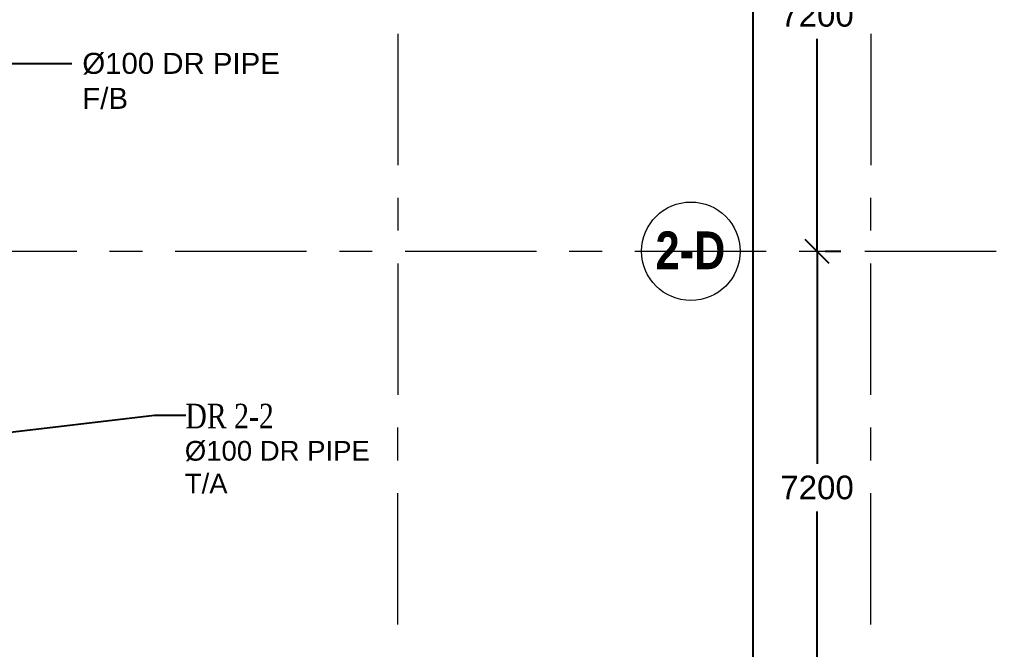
# Model space of a CAD drawing. Header units: millimetres. Extents: x -47219 to 440296, y -79832 to 7189.
# Drawn here: x 15491 to 30439, y -59689 to -50095 of the extents above; entities that cross this region are included whole.
import ezdxf
from ezdxf import colors
from ezdxf.entities.mleader import LeaderData, LeaderLine
from ezdxf.math import Vec2, Vec3

# ---------------------------------------------------------------- set-up
doc = ezdxf.new("R2010")
doc.units = ezdxf.units.MM
doc.linetypes.add('BLK_2 - 3RD STOREY  LOWER ROOF PLAN-archi clean_25 SEPT 2024$0$IDA - Grid Line', pattern=[3500, 2000, -500, 500, -500])
doc.layers.get('Defpoints').update_dxf_attribs({"color": 8, "lineweight": 9})
for name, color, linetype in [('ANNOTATION', 7, 'Continuous'), ('BLK 2 - 1ST STOREY PLAN$0$ROOMTEXT', 7, 'Continuous'), ('DIM', 8, 'Continuous'), ('ZONE NUMBER', 154, 'Continuous')]:
    doc.layers.add(name, color=color, linetype=linetype)
for name, color, linetype, lineweight in [('BLK_2 - 3RD STOREY  LOWER ROOF PLAN-archi clean_25 SEPT 2024$0$S-_ANOTGRID_E', 8, 'Continuous', 9), ('BLK_2 - 3RD STOREY  LOWER ROOF PLAN-archi clean_25 SEPT 2024$0$S-_ANOTGRID_E-1', 8, 'BLK_2 - 3RD STOREY  LOWER ROOF PLAN-archi clean_25 SEPT 2024$0$IDA - Grid Line', 9), ('M-_SPRKPIEX_E-', 1, 'Continuous', 30)]:
    doc.layers.add(name, color=color, linetype=linetype, lineweight=lineweight)
doc.styles.add('BLK 2 - 1ST STOREY PLAN$0$Arial', font='arial.ttf', dxfattribs={"height": 300})
doc.styles.add('BLK_2 - 3RD STOREY  LOWER ROOF PLAN-archi clean_25 SEPT 2024$0$Arial Narrow_B', font='ARIALNB.TTF', dxfattribs={"height": 575})
doc.styles.get("Standard").update_dxf_attribs({"font": 'arial.ttf'})
doc.styles.add('TIME', font='times.ttf', dxfattribs={"width": 0.8})
doc.dimstyles.new('DIM 200', dxfattribs={"dimscale": 2000, "dimtxt": 0.18, "dimasz": 0.18, "dimexe": 0.18, "dimexo": 0.0625, "dimgap": 0.09, "dimtad": 0, "dimtih": 1, "dimtoh": 1, "dimdec": 0, "dimzin": 0, "dimdsep": 46, "dimtxsty": 'Standard', "dimblk": 'OBLIQUE', "dimcen": 0.09, "dimadec": 0, "dimazin": 0, "dimtfac": 1, "dimtdec": 0, "dimtofl": 0, "dimtmove": 0, "dimatfit": 3, "dimfxl": 1, "dimtolj": 1, "dimtzin": 0, "dimarcsym": 0})

# ---------------------------------------------------------------- blocks, each defined once
blk = doc.blocks.new('_Oblique')
at = {"color": 0, "linetype": 'ByBlock', "lineweight": -2}
blk.add_line((-0.5, -0.5), (0.5, 0.5), dxfattribs=at)
blk = doc.blocks.new('*D25')
at = {"layer": 'Defpoints', "color": 0, "transparency": 16777216}
for p in [(27596, 3975), (26659, -75225), (27596, -75225)]:
    blk.add_point(p, dxfattribs=at)
at = {"layer": 'DIM', "color": 0, "lineweight": -2, "transparency": 16777216}
for p, q in [((27471, 3975), (26299, 3975)), ((26659, 3975), (26659, -34148)), ((26659, -75225), (26659, -34876)), ((27471, -75225), (26299, -75225))]:
    blk.add_line(p, q, dxfattribs=at)
at = {"layer": 'DIM', "color": 0, "lineweight": -2, "transparency": 16777216, "xscale": 360, "yscale": 360, "zscale": 360}
for p, rotation in [((26659, 3975), 90), ((26659, -75225), 270)]:
    blk.add_blockref('_Oblique', p, dxfattribs=dict(at, rotation=rotation))
at = {"layer": 'DIM', "color": 0, "transparency": 16777216, "insert": (26659, -34512), "char_height": 360, "attachment_point": 5}
blk.add_mtext('\\A1;79200', dxfattribs=at)
blk = doc.blocks.new('*D28')
at = {"layer": 'Defpoints', "color": 0, "transparency": 16777216}
for p in [(27633, -53625), (27633, -53625), (27633, -60825)]:
    blk.add_point(p, dxfattribs=at)
at = {"layer": 'DIM', "color": 0, "lineweight": -2, "transparency": 16777216}
for p, q in [((27633, -53625), (27633, -56861)), ((27758, -53625), (27993, -53625)), ((27633, -60825), (27633, -57588)), ((27758, -60825), (27993, -60825))]:
    blk.add_line(p, q, dxfattribs=at)
at = {"layer": 'DIM', "color": 0, "lineweight": -2, "transparency": 16777216, "xscale": 360, "yscale": 360, "zscale": 360}
for p, rotation in [((27633, -53625), 90), ((27633, -60825), 270)]:
    blk.add_blockref('_Oblique', p, dxfattribs=dict(at, rotation=rotation))
at = {"layer": 'DIM', "color": 0, "transparency": 16777216, "insert": (27633, -57225), "char_height": 360, "attachment_point": 5}
blk.add_mtext('\\A1;7200', dxfattribs=at)
blk = doc.blocks.new('*D29')
at = {"layer": 'Defpoints', "color": 0, "transparency": 16777216}
for p in [(27633, -46425), (27633, -46425), (27633, -53625)]:
    blk.add_point(p, dxfattribs=at)
at = {"layer": 'DIM', "color": 0, "lineweight": -2, "transparency": 16777216}
for p, q in [((27633, -46425), (27633, -49661)), ((27758, -46425), (27993, -46425)), ((27633, -53625), (27633, -50388)), ((27758, -53625), (27993, -53625))]:
    blk.add_line(p, q, dxfattribs=at)
at = {"layer": 'DIM', "color": 0, "lineweight": -2, "transparency": 16777216, "xscale": 360, "yscale": 360, "zscale": 360}
for p, rotation in [((27633, -46425), 90), ((27633, -53625), 270)]:
    blk.add_blockref('_Oblique', p, dxfattribs=dict(at, rotation=rotation))
at = {"layer": 'DIM', "color": 0, "transparency": 16777216, "insert": (27633, -50025), "char_height": 360, "attachment_point": 5}
blk.add_mtext('\\A1;7200', dxfattribs=at)
blk = doc.blocks.new('BLK_2 - 3RD STOREY  LOWER ROOF PLAN-archi clean_25 SEPT 2024$0$Grid - 3_0mm Dia-3628821-BLK 2 3RD STOREY PLAN')
at = {"layer": 'BLK_2 - 3RD STOREY  LOWER ROOF PLAN-archi clean_25 SEPT 2024$0$S-_ANOTGRID_E'}
blk.add_circle((0, 0), 3, dxfattribs=at)
blk = doc.blocks.new('BLK_2 - 3RD STOREY  LOWER ROOF PLAN-archi clean_25 SEPT 2024')
at = {"layer": 'BLK_2 - 3RD STOREY  LOWER ROOF PLAN-archi clean_25 SEPT 2024$0$S-_ANOTGRID_E-1'}
for p, q in [((-110034, -37038), (-110086, -122559)), ((-102834, -37038), (-102886, -122559)), ((-141459, -96352), (-96555, -96352))]:
    blk.add_line(p, q, dxfattribs=at)
at = {"layer": 'BLK_2 - 3RD STOREY  LOWER ROOF PLAN-archi clean_25 SEPT 2024$0$S-_ANOTGRID_E', "xscale": 249.9999999999999, "yscale": 249.9999999999999, "zscale": 249.9999999999999, "rotation": 269.9999999999989}
blk.add_blockref('BLK_2 - 3RD STOREY  LOWER ROOF PLAN-archi clean_25 SEPT 2024$0$Grid - 3_0mm Dia-3628821-BLK 2 3RD STOREY PLAN', (-105607, -96352), dxfattribs=at)
at = {"layer": 'BLK_2 - 3RD STOREY  LOWER ROOF PLAN-archi clean_25 SEPT 2024$0$S-_ANOTGRID_E', "insert": (-106144, -96050), "char_height": 575, "width": 1262.66, "attachment_point": 1, "style": 'BLK_2 - 3RD STOREY  LOWER ROOF PLAN-archi clean_25 SEPT 2024$0$Arial Narrow_B'}
blk.add_mtext('2-D', dxfattribs=at)

msp = doc.modelspace()

# ---------------------------------------------------------------- block references
at = {"layer": 'M-_SPRKPIEX_E-'}
msp.add_blockref('BLK_2 - 3RD STOREY  LOWER ROOF PLAN-archi clean_25 SEPT 2024', (131318.5, 42727.7), dxfattribs=at)

# ---------------------------------------------------------------- texts
at = {"layer": 'BLK 2 - 1ST STOREY PLAN$0$ROOMTEXT', "insert": (18006, -56514.1), "char_height": 300, "width": 3888.475, "attachment_point": 1, "style": 'BLK 2 - 1ST STOREY PLAN$0$Arial'}
msp.add_mtext('%%C100 DR PIPE \\PT/A', dxfattribs=at)
at = {"layer": 'ZONE NUMBER', "color": 0, "insert": (18014.2, -55947.2), "char_height": 375, "width": 3799.999, "attachment_point": 1, "style": 'TIME'}
msp.add_mtext('DR 2-2', dxfattribs=at)

# ---------------------------------------------------------------- dimensions: what is measured, and where the dimension line sits
at = {"layer": 'DIM'}
dim = msp.add_linear_dim(base=(26659.5, -75224.7), p1=(27596, 3975.3), p2=(27596, -75224.7), angle=90, dimstyle='DIM 200', dxfattribs=at)
dim.commit()
dim.dimension.update_dxf_attribs({"geometry": '*D25', "text_midpoint": (26659.5, -34512), "dimtype": 160})
for base, p1, p2, picture, middle in [((27632.9, -46424.7), (27632.9, -53624.7), (27632.9, -46424.7), '*D29', (27632.9, -50024.7)), ((27632.9, -53624.7), (27632.9, -60824.7), (27632.9, -53624.7), '*D28', (27632.9, -57224.7))]:
    dim = msp.add_linear_dim(base=base, p1=p1, p2=p2, angle=90, dimstyle='DIM 200', override={"dimtmove": 1}, dxfattribs=at)
    dim.commit()
    dim.dimension.update_dxf_attribs({"geometry": picture, "text_midpoint": middle})

# ---------------------------------------------------------------- leaders
at = {"layer": 'ANNOTATION'}
ml = msp.add_multileader_mtext('Standard', dxfattribs=at)
ml.set_content('%%C100 DR PIPE\\PF/B', color=256)
ml.set_leader_properties()
ml.build(insert=Vec2(0, 0))
ml.multileader.update_dxf_attribs({"arrow_head_size": 320, "scale": 80})
ctx = ml.context
ctx.base_point, ctx.scale, ctx.char_height, ctx.arrow_head_size, ctx.landing_gap_size, ctx.plane_origin = Vec3(16285.9, -50764.1), 80, 320, 320, 160, Vec3(10949.2, -55962)
notes = []
notes.append((ctx, [(0, (1, 1, 0), (15124.4, -50764.1), (1, 0), 1161.5, [(1, [(13913.7, -50229.1)], 0, [])])]))
ctx.mtext.insert, ctx.mtext.flow_direction = Vec3(16445.9, -50601.4), 5
at = {"layer": 'ZONE NUMBER', "color": 0}
msp.add_leader([(13972.8, -56542.8), (17544.7, -56122.1), (18020.5, -56122.1)], dimstyle='DIM 200', override={"dimgap": 0.09, "dimtad": 0}, dxfattribs=at)
for ctx, leaders in notes:
    for number, flags, end, landing, length, lines in leaders:
        leader = LeaderData()
        leader.index, (leader.has_last_leader_line, leader.has_dogleg_vector, leader.attachment_direction) = number, flags
        leader.last_leader_point, leader.dogleg_vector, leader.dogleg_length = Vec3(end), Vec3(landing), length
        for number, points, colour, breaks in lines:
            line = LeaderLine()
            line.index, line.vertices, line.color, line.breaks = number, Vec3.list(points), colors.encode_raw_color(colour), breaks
            leader.lines.append(line)
        ctx.leaders.append(leader)

doc.saveas('drawing.dxf')
